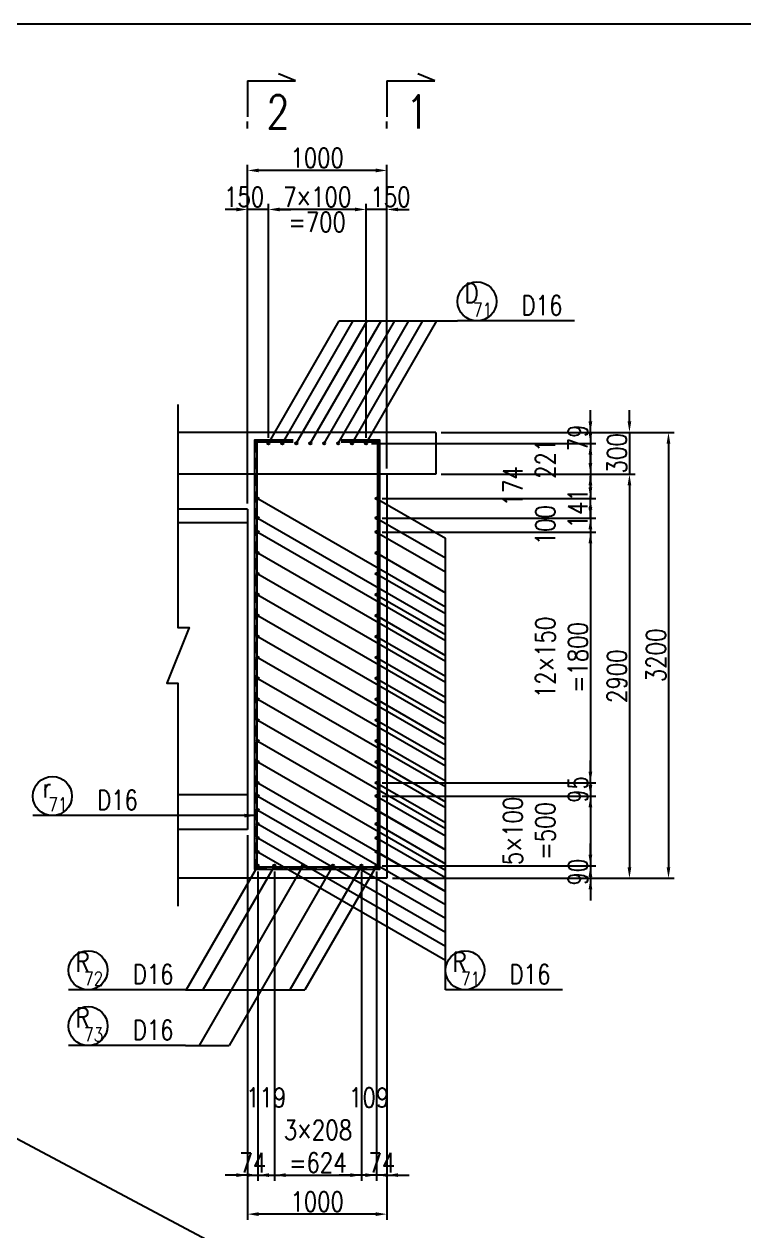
# Model space of a CAD drawing. Header units: millimetres. Extents: x -41433 to 131500, y -94900 to 39745.
# Drawn here: x 115047 to 120211, y 1840 to 10500 of the extents above; entities that cross this region are included whole.
import ezdxf
from ezdxf.enums import TextEntityAlignment as Align

# ---------------------------------------------------------------- set-up
doc = ezdxf.new("R2010")
doc.units = ezdxf.units.MM
doc.header["$LTSCALE"] = 160
doc.header["$MEASUREMENT"] = 0
doc.linetypes.add('DASHED', pattern=[0.75, 0.5, -0.25])
doc.layers.get('DEFPOINTS').update_dxf_attribs({"color": 53, "linetype": 'CONTINUOUS'})
for name, color, linetype in [('DIM', 6, 'CONTINUOUS'), ('DIM-L', 6, 'CONTINUOUS'), ('GAIKEI-KEIKAKU', 4, 'CONTINUOUS'), ('TEKKIN-L', 2, 'CONTINUOUS'), ('TEKKIN-S', 3, 'CONTINUOUS'), ('TEXT', 4, 'CONTINUOUS'), ('TITLE', 3, 'CONTINUOUS')]:
    doc.layers.add(name, color=color, linetype=linetype)
doc.styles.add('DIM-TEXT', font='ROMANS', dxfattribs={"width": 0.8, "bigfont": 'EXTFONT'})
doc.styles.add('romans', font='romans.shx', dxfattribs={"bigfont": 'extfont.shx'})
doc.dimstyles.new('DIM40', dxfattribs={"dimscale": 40, "dimtxt": 3.5, "dimasz": 2, "dimexe": 1, "dimexo": 1, "dimgap": 0.5, "dimtad": 1, "dimdec": 0, "dimzin": 9, "dimdsep": 46, "dimtxsty": 'DIM-TEXT', "dimcen": 0, "dimclrt": 4, "dimaunit": 1, "dimadec": 4, "dimazin": 0, "dimtfac": 1, "dimtdec": 0, "dimtix": 1, "dimtmove": 2, "dimatfit": 0, "dimfxl": 1, "dimlwd": -1, "dimlwe": -1, "dimarcsym": 0})

# ---------------------------------------------------------------- blocks, each defined once
blk = doc.blocks.new('*D94')
at = {"layer": 'DEFPOINTS', "color": 0, "transparency": 16777216}
for p in [(116650, 4720), (117650, 4370), (116650, 1960)]:
    blk.add_point(p, dxfattribs=at)
at = {"layer": 'DIM', "color": 0, "transparency": 16777216}
for p, q in [((116650, 4680), (116650, 1920)), ((117650, 4330), (117650, 1920)), ((117570, 1960), (116730, 1960))]:
    blk.add_line(p, q, dxfattribs=at)
for points in [[(116730, 1973.3), (116730, 1946.7), (116650, 1960)], [(117570, 1973.3), (117570, 1946.7), (117650, 1960)]]:
    blk.add_solid(points, dxfattribs=at)
at = {"layer": 'DIM', "color": 4, "transparency": 16777216, "insert": (117150, 2050), "char_height": 140, "attachment_point": 5, "style": 'DIM-TEXT'}
blk.add_mtext('1000', dxfattribs=at)
blk = doc.blocks.new('*D95')
at = {"layer": 'DEFPOINTS', "color": 0, "transparency": 16777216}
for p in [(117576, 4460), (117650, 4370), (117576, 2240)]:
    blk.add_point(p, dxfattribs=at)
at = {"layer": 'DIM', "color": 0, "transparency": 16777216}
for p, q in [((117576, 4420), (117576, 2200)), ((117650, 4330), (117650, 2200)), ((117496, 2240), (117416, 2240)), ((117650, 2240), (117576, 2240)), ((117730, 2240), (117810, 2240))]:
    blk.add_line(p, q, dxfattribs=at)
for points in [[(117496, 2253.3), (117496, 2226.7), (117576, 2240)], [(117730, 2253.3), (117730, 2226.7), (117650, 2240)]]:
    blk.add_solid(points, dxfattribs=at)
at = {"layer": 'DIM', "color": 4, "transparency": 16777216, "insert": (117613, 2330), "char_height": 140, "attachment_point": 5, "style": 'DIM-TEXT'}
blk.add_mtext('74', dxfattribs=at)
blk = doc.blocks.new('*D96')
at = {"layer": 'DEFPOINTS', "color": 0, "transparency": 16777216}
for p in [(117467.2, 4460), (117576, 4460), (117467.2, 2240)]:
    blk.add_point(p, dxfattribs=at)
at = {"layer": 'DIM', "color": 0, "transparency": 16777216}
for p, q in [((117467.2, 4420), (117467.2, 2200)), ((117576, 4420), (117576, 2200)), ((117387.2, 2240), (117307.2, 2240)), ((117576, 2240), (117467.2, 2240)), ((117656, 2240), (117736, 2240))]:
    blk.add_line(p, q, dxfattribs=at)
for points in [[(117387.2, 2253.3), (117387.2, 2226.7), (117467.2, 2240)], [(117656, 2253.3), (117656, 2226.7), (117576, 2240)]]:
    blk.add_solid(points, dxfattribs=at)
at = {"layer": 'DIM', "color": 4, "transparency": 16777216, "insert": (117521.6, 2563.3), "char_height": 140, "attachment_point": 5, "style": 'DIM-TEXT'}
blk.add_mtext('109\\P\\P ', dxfattribs=at)
blk = doc.blocks.new('*D97')
at = {"layer": 'DEFPOINTS', "color": 0, "transparency": 16777216}
for p in [(116724, 4460), (116842.8, 4460), (116842.8, 2240)]:
    blk.add_point(p, dxfattribs=at)
at = {"layer": 'DIM', "color": 0, "transparency": 16777216}
for p, q in [((116724, 4420), (116724, 2200)), ((116842.8, 4420), (116842.8, 2200)), ((116644, 2240), (116564, 2240)), ((116724, 2240), (116842.8, 2240)), ((116922.8, 2240), (117002.8, 2240))]:
    blk.add_line(p, q, dxfattribs=at)
for points in [[(116644, 2253.3), (116644, 2226.7), (116724, 2240)], [(116922.8, 2253.3), (116922.8, 2226.7), (116842.8, 2240)]]:
    blk.add_solid(points, dxfattribs=at)
at = {"layer": 'DIM', "color": 4, "transparency": 16777216, "insert": (116783.4, 2563.3), "char_height": 140, "attachment_point": 5, "style": 'DIM-TEXT'}
blk.add_mtext('119\\P\\P ', dxfattribs=at)
blk = doc.blocks.new('*D98')
at = {"layer": 'DEFPOINTS', "color": 0, "transparency": 16777216}
for p in [(116724, 4460), (116650, 4370), (116724, 2240)]:
    blk.add_point(p, dxfattribs=at)
at = {"layer": 'DIM', "color": 0, "transparency": 16777216}
for p, q in [((116724, 4420), (116724, 2200)), ((116650, 4330), (116650, 2200)), ((116570, 2240), (116490, 2240)), ((116650, 2240), (116724, 2240)), ((116804, 2240), (116884, 2240))]:
    blk.add_line(p, q, dxfattribs=at)
for points in [[(116570, 2253.3), (116570, 2226.7), (116650, 2240)], [(116804, 2253.3), (116804, 2226.7), (116724, 2240)]]:
    blk.add_solid(points, dxfattribs=at)
at = {"layer": 'DIM', "color": 4, "transparency": 16777216, "insert": (116687, 2330), "char_height": 140, "attachment_point": 5, "style": 'DIM-TEXT'}
blk.add_mtext('74', dxfattribs=at)
blk = doc.blocks.new('*D146')
at = {"layer": 'DEFPOINTS', "color": 0, "transparency": 16777216}
for p in [(116650, 9450), (117650, 7270), (116650, 7020)]:
    blk.add_point(p, dxfattribs=at)
at = {"layer": 'DIM', "color": 0, "transparency": 16777216}
for p, q in [((116650, 7060), (116650, 9490)), ((117570, 9450), (116730, 9450)), ((117650, 7310), (117650, 9490))]:
    blk.add_line(p, q, dxfattribs=at)
for points in [[(116730, 9463.3), (116730, 9436.7), (116650, 9450)], [(117570, 9463.3), (117570, 9436.7), (117650, 9450)]]:
    blk.add_solid(points, dxfattribs=at)
at = {"layer": 'DIM', "color": 4, "transparency": 16777216, "insert": (117150, 9540), "char_height": 140, "attachment_point": 5, "style": 'DIM-TEXT'}
blk.add_mtext('1000', dxfattribs=at)
blk = doc.blocks.new('*D147')
at = {"layer": 'DEFPOINTS', "color": 0, "transparency": 16777216}
for p in [(118000, 7570), (117500, 7491), (119110, 7491)]:
    blk.add_point(p, dxfattribs=at)
at = {"layer": 'DIM', "color": 0, "transparency": 16777216}
for p, q in [((119110, 7650), (119110, 7730)), ((118040, 7570), (119150, 7570)), ((119110, 7570), (119110, 7491)), ((117540, 7491), (119150, 7491)), ((119110, 7411), (119110, 7331))]:
    blk.add_line(p, q, dxfattribs=at)
for points in [[(119096.7, 7650), (119123.3, 7650), (119110, 7570)], [(119096.7, 7411), (119123.3, 7411), (119110, 7491)]]:
    blk.add_solid(points, dxfattribs=at)
at = {"layer": 'DIM', "color": 4, "transparency": 16777216, "insert": (119020, 7530.5), "char_height": 140, "attachment_point": 5, "rotation": 90, "style": 'DIM-TEXT'}
blk.add_mtext('79', dxfattribs=at)
blk = doc.blocks.new('*D148')
at = {"layer": 'DEFPOINTS', "color": 0, "transparency": 16777216}
for p in [(117500, 7491), (118000, 7270), (119110, 7270)]:
    blk.add_point(p, dxfattribs=at)
at = {"layer": 'DIM', "color": 0, "transparency": 16777216}
for p, q in [((119110, 7571), (119110, 7651)), ((117540, 7491), (119150, 7491)), ((119110, 7491), (119110, 7270)), ((118040, 7270), (119150, 7270)), ((119110, 7190), (119110, 7110))]:
    blk.add_line(p, q, dxfattribs=at)
for points in [[(119096.7, 7571), (119123.3, 7571), (119110, 7491)], [(119096.7, 7190), (119123.3, 7190), (119110, 7270)]]:
    blk.add_solid(points, dxfattribs=at)
at = {"layer": 'DIM', "color": 4, "transparency": 16777216, "insert": (118903.3, 7380.5), "char_height": 140, "attachment_point": 5, "rotation": 90, "style": 'DIM-TEXT'}
blk.add_mtext('221\\P ', dxfattribs=at)
blk = doc.blocks.new('*D149')
at = {"layer": 'DEFPOINTS', "color": 0, "transparency": 16777216}
for p in [(118000, 7270), (117576, 7096), (119110, 7096)]:
    blk.add_point(p, dxfattribs=at)
at = {"layer": 'DIM', "color": 0, "transparency": 16777216}
for p, q in [((119110, 7350), (119110, 7430)), ((118040, 7270), (119150, 7270)), ((119110, 7270), (119110, 7096)), ((117616, 7096), (119150, 7096)), ((119110, 7016), (119110, 6936))]:
    blk.add_line(p, q, dxfattribs=at)
for points in [[(119096.7, 7350), (119123.3, 7350), (119110, 7270)], [(119096.7, 7016), (119123.3, 7016), (119110, 7096)]]:
    blk.add_solid(points, dxfattribs=at)
at = {"layer": 'DIM', "color": 4, "transparency": 16777216, "insert": (118786.7, 7183), "char_height": 140, "attachment_point": 5, "rotation": 90, "style": 'DIM-TEXT'}
blk.add_mtext('174\\P\\P ', dxfattribs=at)
blk = doc.blocks.new('*D150')
at = {"layer": 'DEFPOINTS', "color": 0, "transparency": 16777216}
for p in [(117576, 6855), (117576, 5055), (119110, 5055)]:
    blk.add_point(p, dxfattribs=at)
at = {"layer": 'DIM', "color": 0, "transparency": 16777216}
for p, q in [((117616, 6855), (119150, 6855)), ((119110, 6775), (119110, 5135)), ((117616, 5055), (119150, 5055))]:
    blk.add_line(p, q, dxfattribs=at)
for points in [[(119096.7, 6775), (119123.3, 6775), (119110, 6855)], [(119096.7, 5135), (119123.3, 5135), (119110, 5055)]]:
    blk.add_solid(points, dxfattribs=at)
at = {"layer": 'DIM', "color": 4, "transparency": 16777216, "insert": (118903.3, 5955), "char_height": 140, "attachment_point": 5, "rotation": 90, "style": 'DIM-TEXT'}
blk.add_mtext('12×150\\P=1800', dxfattribs=at)
blk = doc.blocks.new('*D151')
at = {"layer": 'DEFPOINTS', "color": 0, "transparency": 16777216}
for p in [(117576, 5055), (117576, 4960), (119110, 4960)]:
    blk.add_point(p, dxfattribs=at)
at = {"layer": 'DIM', "color": 0, "transparency": 16777216}
for p, q in [((119110, 5135), (119110, 5215)), ((117616, 5055), (119150, 5055)), ((119110, 5055), (119110, 4960)), ((117616, 4960), (119150, 4960)), ((119110, 4880), (119110, 4800))]:
    blk.add_line(p, q, dxfattribs=at)
for points in [[(119096.7, 5135), (119123.3, 5135), (119110, 5055)], [(119096.7, 4880), (119123.3, 4880), (119110, 4960)]]:
    blk.add_solid(points, dxfattribs=at)
at = {"layer": 'DIM', "color": 4, "transparency": 16777216, "insert": (119020, 5007.5), "char_height": 140, "attachment_point": 5, "rotation": 90, "style": 'DIM-TEXT'}
blk.add_mtext('95', dxfattribs=at)
blk = doc.blocks.new('*D152')
at = {"layer": 'DEFPOINTS', "color": 0, "transparency": 16777216}
for p in [(117576, 4960), (117576, 4460), (119110, 4460)]:
    blk.add_point(p, dxfattribs=at)
at = {"layer": 'DIM', "color": 0, "transparency": 16777216}
for p, q in [((119110, 5040), (119110, 5120)), ((117616, 4960), (119150, 4960)), ((119110, 4960), (119110, 4460)), ((117616, 4460), (119150, 4460)), ((119110, 4380), (119110, 4300))]:
    blk.add_line(p, q, dxfattribs=at)
for points in [[(119096.7, 5040), (119123.3, 5040), (119110, 4960)], [(119096.7, 4380), (119123.3, 4380), (119110, 4460)]]:
    blk.add_solid(points, dxfattribs=at)
at = {"layer": 'DIM', "color": 4, "transparency": 16777216, "insert": (118786.7, 4710), "char_height": 140, "attachment_point": 5, "rotation": 90, "style": 'DIM-TEXT'}
blk.add_mtext('5×100\\P=500\\P ', dxfattribs=at)
blk = doc.blocks.new('*D153')
at = {"layer": 'DEFPOINTS', "color": 0, "transparency": 16777216}
for p in [(117576, 4460), (117650, 4370), (119110, 4370)]:
    blk.add_point(p, dxfattribs=at)
at = {"layer": 'DIM', "color": 0, "transparency": 16777216}
for p, q in [((119110, 4540), (119110, 4620)), ((117616, 4460), (119150, 4460)), ((119110, 4460), (119110, 4370)), ((117690, 4370), (119150, 4370)), ((119110, 4290), (119110, 4210))]:
    blk.add_line(p, q, dxfattribs=at)
for points in [[(119096.7, 4540), (119123.3, 4540), (119110, 4460)], [(119096.7, 4290), (119123.3, 4290), (119110, 4370)]]:
    blk.add_solid(points, dxfattribs=at)
at = {"layer": 'DIM', "color": 4, "transparency": 16777216, "insert": (119020, 4415), "char_height": 140, "attachment_point": 5, "rotation": 90, "style": 'DIM-TEXT'}
blk.add_mtext('90', dxfattribs=at)
blk = doc.blocks.new('*D154')
at = {"layer": 'DEFPOINTS', "color": 0, "transparency": 16777216}
for p in [(118000, 7570), (118000, 7270), (119390, 7270)]:
    blk.add_point(p, dxfattribs=at)
at = {"layer": 'DIM', "color": 0, "transparency": 16777216}
for p, q in [((119390, 7650), (119390, 7730)), ((118040, 7570), (119430, 7570)), ((119390, 7570), (119390, 7270)), ((118040, 7270), (119430, 7270)), ((119390, 7190), (119390, 7110))]:
    blk.add_line(p, q, dxfattribs=at)
for points in [[(119376.7, 7650), (119403.3, 7650), (119390, 7570)], [(119376.7, 7190), (119403.3, 7190), (119390, 7270)]]:
    blk.add_solid(points, dxfattribs=at)
at = {"layer": 'DIM', "color": 4, "transparency": 16777216, "insert": (119300, 7420), "char_height": 140, "attachment_point": 5, "rotation": 90, "style": 'DIM-TEXT'}
blk.add_mtext('300', dxfattribs=at)
blk = doc.blocks.new('*D155')
at = {"layer": 'DEFPOINTS', "color": 0, "transparency": 16777216}
for p in [(118000, 7270), (117650, 4370), (119390, 4370)]:
    blk.add_point(p, dxfattribs=at)
at = {"layer": 'DIM', "color": 0, "transparency": 16777216}
for p, q in [((118040, 7270), (119430, 7270)), ((119390, 7190), (119390, 4450)), ((117690, 4370), (119430, 4370))]:
    blk.add_line(p, q, dxfattribs=at)
for points in [[(119376.7, 7190), (119403.3, 7190), (119390, 7270)], [(119376.7, 4450), (119403.3, 4450), (119390, 4370)]]:
    blk.add_solid(points, dxfattribs=at)
at = {"layer": 'DIM', "color": 4, "transparency": 16777216, "insert": (119300, 5820), "char_height": 140, "attachment_point": 5, "rotation": 90, "style": 'DIM-TEXT'}
blk.add_mtext('2900', dxfattribs=at)
blk = doc.blocks.new('*D156')
at = {"layer": 'DEFPOINTS', "color": 0, "transparency": 16777216}
for p in [(118000, 7570), (117650, 4370), (119670, 4370)]:
    blk.add_point(p, dxfattribs=at)
at = {"layer": 'DIM', "color": 0, "transparency": 16777216}
for p, q in [((118040, 7570), (119710, 7570)), ((119670, 7490), (119670, 4450)), ((117690, 4370), (119710, 4370))]:
    blk.add_line(p, q, dxfattribs=at)
for points in [[(119656.7, 7490), (119683.3, 7490), (119670, 7570)], [(119656.7, 4450), (119683.3, 4450), (119670, 4370)]]:
    blk.add_solid(points, dxfattribs=at)
at = {"layer": 'DIM', "color": 4, "transparency": 16777216, "insert": (119580, 5970), "char_height": 140, "attachment_point": 5, "rotation": 90, "style": 'DIM-TEXT'}
blk.add_mtext('3200', dxfattribs=at)
blk = doc.blocks.new('*D157')
at = {"layer": 'DEFPOINTS', "color": 0, "transparency": 16777216}
for p in [(117576, 7096), (119110, 7096), (117576, 6955)]:
    blk.add_point(p, dxfattribs=at)
at = {"layer": 'DIM', "color": 0, "transparency": 16777216}
for p, q in [((119110, 7176), (119110, 7256)), ((117616, 7096), (119150, 7096)), ((119110, 6955), (119110, 7096)), ((117616, 6955), (119150, 6955)), ((119110, 6875), (119110, 6795))]:
    blk.add_line(p, q, dxfattribs=at)
for points in [[(119096.7, 7176), (119123.3, 7176), (119110, 7096)], [(119096.7, 6875), (119123.3, 6875), (119110, 6955)]]:
    blk.add_solid(points, dxfattribs=at)
at = {"layer": 'DIM', "color": 4, "transparency": 16777216, "insert": (119020, 7025.5), "char_height": 140, "attachment_point": 5, "rotation": 90, "style": 'DIM-TEXT'}
blk.add_mtext('141', dxfattribs=at)
blk = doc.blocks.new('*D444')
at = {"layer": 'DEFPOINTS', "color": 0, "transparency": 16777216}
for p in [(116842.8, 4460), (117467.2, 4460), (117467.2, 2240)]:
    blk.add_point(p, dxfattribs=at)
at = {"layer": 'DIM', "color": 0, "transparency": 16777216}
for p, q in [((116842.8, 4420), (116842.8, 2200)), ((117467.2, 4420), (117467.2, 2200)), ((116922.8, 2240), (117387.2, 2240))]:
    blk.add_line(p, q, dxfattribs=at)
for points in [[(116922.8, 2253.3), (116922.8, 2226.7), (116842.8, 2240)], [(117387.2, 2253.3), (117387.2, 2226.7), (117467.2, 2240)]]:
    blk.add_solid(points, dxfattribs=at)
at = {"layer": 'DIM', "color": 4, "transparency": 16777216, "insert": (117155, 2446.7), "char_height": 140, "attachment_point": 5, "style": 'DIM-TEXT'}
blk.add_mtext('3×208\\P=624', dxfattribs=at)
blk = doc.blocks.new('*D513')
at = {"layer": 'DEFPOINTS', "color": 0, "transparency": 16777216}
for p in [(117576, 6955), (117576, 6855), (119110, 6855)]:
    blk.add_point(p, dxfattribs=at)
at = {"layer": 'DIM', "color": 0, "transparency": 16777216}
for p, q in [((119110, 7035), (119110, 7115)), ((117616, 6955), (119150, 6955)), ((119110, 6955), (119110, 6855)), ((117616, 6855), (119150, 6855)), ((119110, 6775), (119110, 6695))]:
    blk.add_line(p, q, dxfattribs=at)
for points in [[(119096.7, 7035), (119123.3, 7035), (119110, 6955)], [(119096.7, 6775), (119123.3, 6775), (119110, 6855)]]:
    blk.add_solid(points, dxfattribs=at)
at = {"layer": 'DIM', "color": 4, "transparency": 16777216, "insert": (118903.3, 6905), "char_height": 140, "attachment_point": 5, "rotation": 90, "style": 'DIM-TEXT'}
blk.add_mtext('100\\P ', dxfattribs=at)
blk = doc.blocks.new('*D755')
at = {"layer": 'DEFPOINTS', "color": 0, "transparency": 16777216}
for p in [(117500, 9170), (117500, 7491), (117650, 7270)]:
    blk.add_point(p, dxfattribs=at)
at = {"layer": 'DIM', "color": 0, "transparency": 16777216}
for p, q in [((117500, 7531), (117500, 9210)), ((117650, 7310), (117650, 9210)), ((117420, 9170), (117340, 9170)), ((117650, 9170), (117500, 9170)), ((117730, 9170), (117810, 9170))]:
    blk.add_line(p, q, dxfattribs=at)
for points in [[(117420, 9183.3), (117420, 9156.7), (117500, 9170)], [(117730, 9183.3), (117730, 9156.7), (117650, 9170)]]:
    blk.add_solid(points, dxfattribs=at)
at = {"layer": 'DIM', "color": 4, "transparency": 16777216, "insert": (117675, 9260), "char_height": 140, "attachment_point": 5, "style": 'DIM-TEXT'}
blk.add_mtext('150', dxfattribs=at)
blk = doc.blocks.new('*D753')
at = {"layer": 'DEFPOINTS', "color": 0, "transparency": 16777216}
for p in [(116800, 9170), (116800, 7491), (117500, 7491)]:
    blk.add_point(p, dxfattribs=at)
at = {"layer": 'DIM', "color": 0, "transparency": 16777216}
for p, q in [((116800, 7531), (116800, 9210)), ((117500, 7531), (117500, 9210)), ((117420, 9170), (116880, 9170))]:
    blk.add_line(p, q, dxfattribs=at)
for points in [[(116880, 9183.3), (116880, 9156.7), (116800, 9170)], [(117420, 9183.3), (117420, 9156.7), (117500, 9170)]]:
    blk.add_solid(points, dxfattribs=at)
at = {"layer": 'DIM', "color": 4, "transparency": 16777216, "char_height": 140, "attachment_point": 5, "style": 'DIM-TEXT'}
for s, insert in [('7×100', (117150, 9260)), ('=700', (117150, 9080))]:
    blk.add_mtext(s, dxfattribs=dict(at, insert=insert))
blk = doc.blocks.new('*D754')
at = {"layer": 'DEFPOINTS', "color": 0, "transparency": 16777216}
for p in [(116650, 9170), (116800, 7491), (116650, 7020)]:
    blk.add_point(p, dxfattribs=at)
at = {"layer": 'DIM', "color": 0, "transparency": 16777216}
for p, q in [((116650, 7060), (116650, 9210)), ((116800, 7531), (116800, 9210)), ((116570, 9170), (116490, 9170)), ((116800, 9170), (116650, 9170)), ((116880, 9170), (116960, 9170))]:
    blk.add_line(p, q, dxfattribs=at)
for points in [[(116570, 9183.3), (116570, 9156.7), (116650, 9170)], [(116880, 9183.3), (116880, 9156.7), (116800, 9170)]]:
    blk.add_solid(points, dxfattribs=at)
at = {"layer": 'DIM', "color": 4, "transparency": 16777216, "insert": (116625, 9260), "char_height": 140, "attachment_point": 5, "style": 'DIM-TEXT'}
blk.add_mtext('150', dxfattribs=at)

msp = doc.modelspace()

# ---------------------------------------------------------------- linework, layer by layer
at = {"layer": 'DEFPOINTS'}
msp.add_line((100000, 10500), (131500, -6300), dxfattribs=at)
at = {"layer": 'DEFPOINTS', "flags": 128}
msp.add_lwpolyline([(100000, -6300), (131500, -6300), (131500, 10500), (100000, 10500)], close=True, dxfattribs=at)
for points in [[(116978, 7515), (116700, 7515), (116700, 4436), (117600, 4436), (117600, 7515), (117322, 7515)], [(116978, 7499), (116716, 7499), (116716, 4452), (117584, 4452), (117584, 7499), (117322, 7499)]]:
    msp.add_lwpolyline(points, dxfattribs=at)
at = {"layer": 'DIM-L'}
for p, q in [((116800, 7491), (117307.49, 8370)), ((116900, 7491), (117407.49, 8370)), ((117000, 7491), (117507.49, 8370)), ((117100, 7491), (117607.49, 8370)), ((117200, 7491), (117707.49, 8370)), ((117300, 7491), (117807.49, 8370)), ((117307.49, 8370), (118156.09, 8370)), ((117400, 7491), (117907.49, 8370)), ((117500, 7491), (118007.49, 8370)), ((118996.09, 8370), (118156.09, 8370)), ((116724, 7096), (118070, 6318.89)), ((117576, 7096), (118070, 6810.79)), ((116724, 6955), (118070, 6177.89)), ((117576, 6955), (118070, 6669.79)), ((116724, 6855), (118070, 6077.89)), ((117576, 6855), (118070, 6569.79)), ((118070, 3570), (118070, 6810.79)), ((116724, 6705), (118070, 5927.89)), ((117576, 6705), (118070, 6419.79)), ((116724, 6555), (118070, 5777.89)), ((117576, 6555), (118070, 6269.79)), ((116724, 6405), (118070, 5627.89)), ((117576, 6405), (118070, 6119.79)), ((116724, 6255), (118070, 5477.89)), ((117576, 6255), (118070, 5969.79)), ((116724, 6105), (118070, 5327.89)), ((117576, 6105), (118070, 5819.79)), ((116724, 5955), (118070, 5177.89)), ((117576, 5955), (118070, 5669.79)), ((116724, 5805), (118070, 5027.89)), ((117576, 5805), (118070, 5519.79)), ((116724, 5655), (118070, 4877.89)), ((117576, 5655), (118070, 5369.79)), ((116724, 5505), (118070, 4727.89)), ((117576, 5505), (118070, 5219.79)), ((116724, 5355), (118070, 4577.89)), ((117576, 5355), (118070, 5069.79)), ((116724, 5205), (118070, 4427.89)), ((117576, 5205), (118070, 4919.79)), ((116724, 5055), (118070, 4277.89)), ((117576, 5055), (118070, 4769.79)), ((116724, 4960), (118070, 4182.89)), ((117576, 4960), (118070, 4674.79)), ((116724, 4860), (118070, 4082.89)), ((117576, 4860), (118070, 4574.79)), ((115950, 4820), (115110, 4820)), ((116708, 4820), (115950, 4820)), ((116724, 4760), (118070, 3982.89)), ((117576, 4760), (118070, 4474.79)), ((116724, 4660), (118070, 3882.89)), ((117576, 4660), (118070, 4374.79)), ((116724, 4560), (118070, 3782.89)), ((117576, 4560), (118070, 4274.79)), ((116724, 4460), (116210.16, 3570)), ((117047.67, 4460), (116302.88, 3170)), ((116842.8, 4460), (116328.96, 3570)), ((117262.33, 4460), (116517.55, 3170)), ((117467.2, 4460), (116953.36, 3570)), ((117576, 4460), (117062.16, 3570)), ((116205.93, 3570), (115365.93, 3570)), ((116205.93, 3570), (117062.16, 3570)), ((118910, 3570), (118070, 3570)), ((116205.93, 3170), (115365.93, 3170)), ((116205.93, 3170), (116517.55, 3170))]:
    msp.add_line(p, q, dxfattribs=at)
at = {"layer": 'DIM-L', "flags": 128}
msp.add_lwpolyline([(116150, 7770), (116150, 6170), (116230, 6170), (116070, 5770), (116150, 5770), (116150, 4170)], dxfattribs=at)
at = {"layer": 'DIM-L'}
for centre in [(118296.09, 8510), (115250, 4960), (115505.93, 3710), (118210, 3710), (115505.93, 3310)]:
    msp.add_circle(centre, 140, dxfattribs=at)
msp.add_solid([(116628, 4806.67), (116628, 4833.33), (116708, 4820)], dxfattribs=at)
at = {"layer": 'GAIKEI-KEIKAKU'}
for p, q in [((118000, 7570), (116150, 7570)), ((118000, 7570), (118000, 7270)), ((118000, 7270), (116150, 7270)), ((117650, 7270), (117650, 4370)), ((116650, 7020), (116150, 7020)), ((116650, 7020), (116650, 4720)), ((116650, 6920), (116150, 6920)), ((116650, 4970), (116150, 4970)), ((116650, 4720), (116150, 4720)), ((117650, 4370), (116150, 4370))]:
    msp.add_line(p, q, dxfattribs=at)
at = {"layer": 'TEKKIN-L'}
for centre, radius in [((116800, 7491), 8), ((116800, 7491), 4), ((116900, 7491), 8), ((116900, 7491), 4), ((117000, 7491), 8), ((117000, 7491), 4), ((117100, 7491), 8), ((117100, 7491), 4), ((117200, 7491), 8), ((117200, 7491), 4), ((117300, 7491), 8), ((117300, 7491), 4), ((117400, 7491), 8), ((117400, 7491), 4), ((117500, 7491), 8), ((117500, 7491), 4), ((116724, 7096), 8), ((117576, 7096), 8), ((116724, 7096), 4), ((117576, 7096), 4), ((116724, 6955), 8), ((116724, 6955), 4), ((117576, 6955), 8), ((117576, 6955), 4), ((116724, 6855), 8), ((116724, 6855), 4), ((117576, 6855), 8), ((117576, 6855), 4), ((116724, 6705), 8), ((116724, 6705), 4), ((117576, 6705), 8), ((117576, 6705), 4), ((116724, 6555), 8), ((116724, 6555), 4), ((117576, 6555), 8), ((117576, 6555), 4), ((116724, 6405), 8), ((116724, 6405), 4), ((117576, 6405), 8), ((117576, 6405), 4), ((116724, 6255), 8), ((116724, 6255), 4), ((117576, 6255), 8), ((117576, 6255), 4), ((116724, 6105), 8), ((116724, 6105), 4), ((117576, 6105), 8), ((117576, 6105), 4), ((116724, 5955), 8), ((116724, 5955), 4), ((117576, 5955), 8), ((117576, 5955), 4), ((116724, 5805), 8), ((116724, 5805), 4), ((117576, 5805), 8), ((117576, 5805), 4), ((116724, 5655), 8), ((116724, 5655), 4), ((117576, 5655), 8), ((117576, 5655), 4), ((116724, 5505), 8), ((116724, 5505), 4), ((117576, 5505), 8), ((117576, 5505), 4), ((116724, 5355), 8), ((116724, 5355), 4), ((117576, 5355), 8), ((117576, 5355), 4), ((116724, 5205), 8), ((116724, 5205), 4), ((117576, 5205), 8), ((117576, 5205), 4), ((116724, 5055), 8), ((116724, 5055), 4), ((117576, 5055), 8), ((117576, 5055), 4), ((116724, 4960), 8), ((116724, 4960), 4), ((117576, 4960), 8), ((117576, 4960), 4), ((116724, 4860), 8), ((116724, 4860), 4), ((117576, 4860), 8), ((117576, 4860), 4), ((116724, 4760), 8), ((116724, 4760), 4), ((117576, 4760), 8), ((117576, 4760), 4), ((116724, 4660), 8), ((116724, 4660), 4), ((117576, 4660), 8), ((117576, 4660), 4), ((116724, 4560), 8), ((116724, 4560), 4), ((117576, 4560), 8), ((117576, 4560), 4), ((116724, 4460), 8), ((116724, 4460), 4), ((116842.8, 4460), 8), ((116842.8, 4460), 4), ((117047.67, 4460), 8), ((117047.67, 4460), 4), ((117262.33, 4460), 8), ((117262.33, 4460), 4), ((117467.2, 4460), 8), ((117467.2, 4460), 4), ((117576, 4460), 8), ((117576, 4460), 4)]:
    msp.add_circle(centre, radius, dxfattribs=at)
at = {"layer": 'TEKKIN-S', "linetype": 'DASHED'}
msp.add_lwpolyline([(116978, 7507), (116708, 7507), (116708, 4444), (117592, 4444), (117592, 7507), (117322, 7507)], dxfattribs=at)
at = {"layer": 'TITLE'}
for p, q in [((116992.86, 10092.86), (116872.86, 10144.29)), ((117992.86, 10092.86), (117872.86, 10144.29)), ((116650, 10092.86), (116992.86, 10092.86)), ((116650, 10092.86), (116650, 9835.71)), ((117650, 10092.86), (117992.86, 10092.86)), ((117650, 10092.86), (117650, 9835.71)), ((116650, 9750), (116650, 9801.43)), ((117650, 9750), (117650, 9801.43))]:
    msp.add_line(p, q, dxfattribs=at)

# ---------------------------------------------------------------- texts
at = {"layer": 'TEXT', "style": 'romans', "width": 0.8}
for s, height, p in [('D', 140, (118256.09, 8570)), ('71', 100, (118336.09, 8450)), ('r', 140, (115210, 5020)), ('71', 100, (115290, 4900)), ('R', 140, (115465.93, 3770)), ('R', 140, (118170, 3770)), ('72', 100, (115545.93, 3650)), ('71', 100, (118250, 3650)), ('R', 140, (115465.93, 3370)), ('73', 100, (115545.93, 3250))]:
    msp.add_text(s, height=height, rotation=0.000107, dxfattribs=at).set_placement(p, align=Align.MIDDLE)
for p in [(118616.09, 8370), (115570, 4820), (115825.93, 3570), (118530, 3570), (115825.93, 3170)]:
    msp.add_text('D16', height=140, rotation=0.000107, dxfattribs=at).set_placement(p, align=Align.BOTTOM_LEFT)
at = {"layer": 'TITLE', "style": 'romans', "width": 0.8}
for s, p in [('2', (116786.34, 9750)), ('1', (117786.34, 9750))]:
    msp.add_text(s, height=240, dxfattribs=at).set_placement(p)

# ---------------------------------------------------------------- dimensions: what is measured, and where the dimension line sits
at = {"layer": 'DIM'}
for base, p1, p2, angle, picture, middle in [((116650, 9450), (117650, 7270), (116650, 7020), 180, '*D146', (117150, 9540)), ((119110, 7491), (118000, 7570), (117500, 7491), 90, '*D147', (119020, 7530.5)), ((119390, 7270), (118000, 7570), (118000, 7270), 90, '*D154', (119300, 7420)), ((119670, 4370), (118000, 7570), (117650, 4370), 90, '*D156', (119580, 5970)), ((119110, 7096), (117576, 6955), (117576, 7096), 90, '*D157', (119020, 7025.5)), ((119390, 4370), (118000, 7270), (117650, 4370), 90, '*D155', (119300, 5820)), ((119110, 4960), (117576, 5055), (117576, 4960), 90, '*D151', (119020, 5007.5)), ((116650, 1960), (117650, 4370), (116650, 4720), 180, '*D94', (117150, 2050)), ((119110, 4370), (117576, 4460), (117650, 4370), 90, '*D153', (119020, 4415)), ((117576, 2240), (117650, 4370), (117576, 4460), 180, '*D95', (117613, 2330))]:
    dim = msp.add_linear_dim(base=base, p1=p1, p2=p2, angle=angle, dimstyle='DIM40', dxfattribs=at)
    dim.commit()
    dim.dimension.update_dxf_attribs({"geometry": picture, "text_midpoint": middle})
for base, p1, p2, picture, middle in [((116650, 9170), (116800, 7491), (116650, 7020), '*D754', (116625, 9260)), ((117500, 9170), (117650, 7270), (117500, 7491), '*D755', (117675, 9260))]:
    dim = msp.add_linear_dim(base=base, p1=p1, p2=p2, angle=180, dimstyle='DIM40', dxfattribs=at)
    dim.commit()
    dim.dimension.update_dxf_attribs({"geometry": picture, "text_midpoint": middle, "dimtype": 160})
for base, p1, p2, angle, text, picture, middle in [((116800, 9170), (117500, 7491), (116800, 7491), 180, '7×100\\X=<>', '*D753', (117150, 9170)), ((119110, 7270), (117500, 7491), (118000, 7270), 90, '<>\\P ', '*D148', (118903.33, 7380.5)), ((119110, 7096), (118000, 7270), (117576, 7096), 90, '<>\\P\\P ', '*D149', (118786.67, 7183)), ((119110, 6855), (117576, 6955), (117576, 6855), 90, '<>\\P ', '*D513', (118903.33, 6905)), ((119110, 5055), (117576, 6855), (117576, 5055), 90, '12×150\\P=<>', '*D150', (118903.33, 5955)), ((119110, 4460), (117576, 4960), (117576, 4460), 90, '5×100\\P=<>\\P ', '*D152', (118786.67, 4710)), ((117467.2, 2240), (117576, 4460), (117467.2, 4460), 180, '<>\\P\\P ', '*D96', (117521.6, 2563.33))]:
    dim = msp.add_linear_dim(base=base, p1=p1, p2=p2, angle=angle, text=text, dimstyle='DIM40', dxfattribs=at)
    dim.commit()
    dim.dimension.update_dxf_attribs({"geometry": picture, "text_midpoint": middle})
dim = msp.add_linear_dim(base=(116724, 2240), p1=(116650, 4370), p2=(116724, 4460), dimstyle='DIM40', dxfattribs=at)
dim.commit()
dim.dimension.update_dxf_attribs({"geometry": '*D98', "text_midpoint": (116687, 2330)})
for base, p1, p2, text, picture, middle in [((116842.8, 2240), (116724, 4460), (116842.8, 4460), '<>\\P\\P ', '*D97', (116783.4, 2563.33)), ((117467.2, 2240), (116842.8, 4460), (117467.2, 4460), '3×208\\P=<>', '*D444', (117155, 2446.67))]:
    dim = msp.add_linear_dim(base=base, p1=p1, p2=p2, text=text, dimstyle='DIM40', dxfattribs=at)
    dim.commit()
    dim.dimension.update_dxf_attribs({"geometry": picture, "text_midpoint": middle})

doc.saveas('drawing.dxf')
